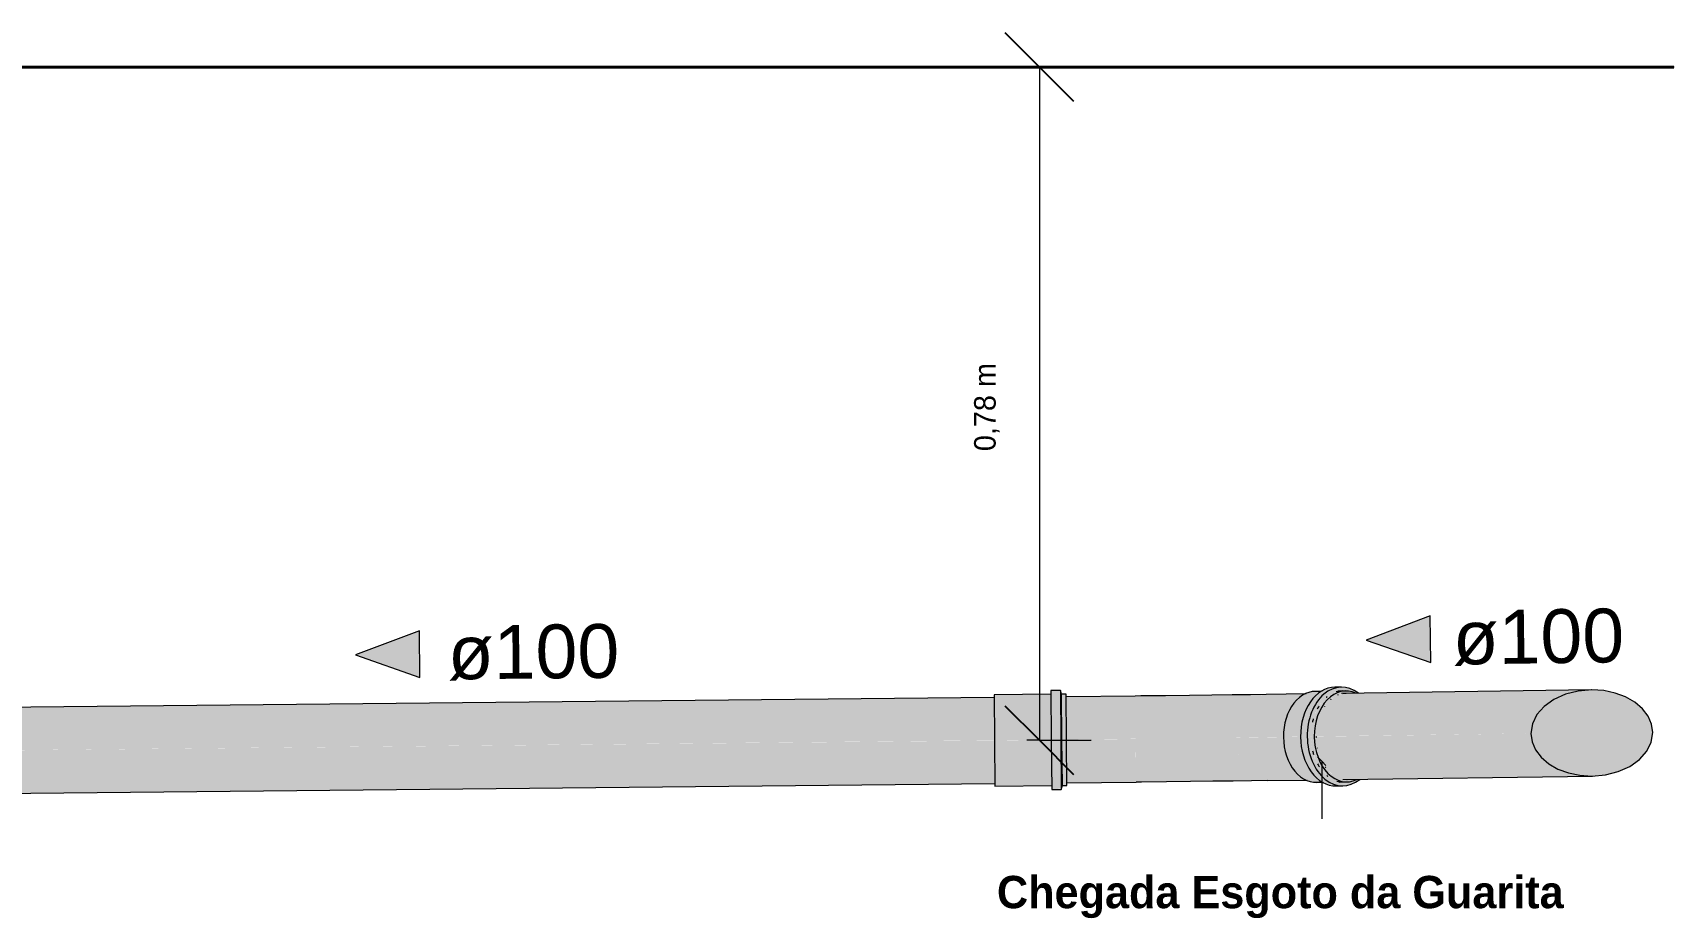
# Model space of a CAD drawing. Header units: metres. Extents: x 1.1 to 88.1, y -3.7 to 23.8.
# Drawn here: x 67.021 to 68.925, y -0.988 to 0.04 of the extents above; entities that cross this region are included whole.
import ezdxf

# ---------------------------------------------------------------- set-up
doc = ezdxf.new("R2010")
doc.units = ezdxf.units.M
doc.linetypes.add('IMPORT-DASHED2 _4_', pattern=[0.375, 0.25, -0.125])
doc.layers.add('1095_ARQ_BASE_dwg', color=7, linetype='Continuous', lineweight=5, true_color=0x767676)
for name, color, linetype, lineweight in [('A-ANNO-DIMS', 7, 'Continuous', 5), ('A-ANNO-DIMS-25', 7, 'Continuous', 5), ('G-ANNO-TEXT', 7, 'Continuous', 5), ('KIRYA - MOBILIÁRIO', 7, 'Continuous', 9), ('KIRYA - PAREDE', 7, 'Continuous', 40), ('KIRYA - PAREDE VISTA', 7, 'Continuous', 15), ('KIRYA - PISO', 7, 'Continuous', 5), ('KIRYA - PROJEÇÃO', 7, 'IMPORT-DASHED2 _4_', 5), ('P-PIPE', 7, 'Continuous', 5), ('P-PIPE-IDEN', 7, 'Continuous', 5), ('VEGETAÇÃO', 7, 'Continuous', 5)]:
    doc.layers.add(name, color=color, linetype=linetype, lineweight=lineweight)
doc.styles.add('Arial_3', font='arial.ttf', dxfattribs={"height": 0.0625})
doc.styles.add('Century Gothic_2', font='GOTHIC.TTF', dxfattribs={"height": 0.025})
doc.styles.add('Century Gothic_B_1', font='GOTHICB.TTF', dxfattribs={"height": 0.0375})
doc.dimstyles.new('Setores_1_mm', dxfattribs={"dimscale": 0.3048, "dimtxt": 0.026104, "dimasz": 0.260417, "dimexe": 0.19685, "dimexo": 0.123031, "dimgap": 0.143537, "dimtad": 1, "dimrnd": 0.01, "dimzin": 0, "dimdsep": 46, "dimtxsty": 'Century Gothic_2', "dimblk1": 'OBLIQUE', "dimblk2": 'OBLIQUE', "dimsah": 1, "dimcen": 0.09, "dimazin": 0, "dimtfac": 1, "dimtdec": 4, "dimtix": 1, "dimtmove": 0, "dimatfit": 3, "dimfxl": 1, "dimtvp": 1, "dimtolj": 1, "dimtzin": 0, "dimarcsym": 2})

# ---------------------------------------------------------------- blocks, each defined once
blk = doc.blocks.new('1095_ARQ_BASE_dwg_A$C6DD851CF-4006154-EE')
at = {"layer": 'VEGETAÇÃO'}
for q in [(11.9323, 0), (11.9492, 0), (11.9181, 0)]:
    blk.add_line((11.9139, 0), q, dxfattribs=at)
blk = doc.blocks.new('1095_ARQ_BASE_dwg_A$C7A191758-4006155-EE')
at = {"layer": 'VEGETAÇÃO'}
for p, q in [((12.279, 0), (12.1175, 0)), ((12.2807, 0), (12.1344, 0)), ((12.2821, 0), (12.1486, 0)), ((12.2867, 0), (12.1949, 0)), ((12.2892, 0), (12.2195, 0)), ((12.3149, 0), (12.2789, 0)), ((12.2955, 0), (12.2827, 0)), ((12.2983, 0), (12.3111, 0)), ((12.3046, 0), (12.3743, 0)), ((12.3071, 0), (12.3989, 0)), ((12.3117, 0), (12.4452, 0)), ((12.3132, 0), (12.4594, 0)), ((12.3148, 0), (12.4763, 0))]:
    blk.add_line(p, q, dxfattribs=at)
blk = doc.blocks.new('1095_ARQ_BASE_dwg_A$C277F18F9-4006153-EE')
at = {"layer": 'VEGETAÇÃO'}
for p, q in [((13.6442, 0), (13.4827, 0)), ((13.6458, 0), (13.4996, 0)), ((13.6473, 0), (13.5138, 0)), ((13.6519, 0), (13.5601, 0)), ((13.6544, 0), (13.5847, 0)), ((13.6801, 0), (13.6441, 0)), ((13.6607, 0), (13.6479, 0)), ((13.6635, 0), (13.6763, 0)), ((13.6698, 0), (13.7395, 0)), ((13.6723, 0), (13.7641, 0)), ((13.6769, 0), (13.8104, 0)), ((13.6783, 0), (13.8246, 0)), ((13.68, 0), (13.8415, 0))]:
    blk.add_line(p, q, dxfattribs=at)
blk = doc.blocks.new('1095_ARQ_BASE_dwg_A$C6DD851CF-V68-EE')
at = {"layer": 'VEGETAÇÃO'}
for p, q in [((14.2257, 0), (14.0642, 0)), ((14.2273, 0), (14.0811, 0)), ((14.2288, 0), (14.0953, 0)), ((14.2334, 0), (14.1416, 0)), ((14.2359, 0), (14.1662, 0)), ((14.2616, 0), (14.2256, 0)), ((14.2422, 0), (14.2294, 0)), ((14.245, 0), (14.2578, 0)), ((14.2513, 0), (14.321, 0)), ((14.2538, 0), (14.3456, 0)), ((14.2584, 0), (14.3919, 0)), ((14.2598, 0), (14.4061, 0)), ((14.2615, 0), (14.423, 0))]:
    blk.add_line(p, q, dxfattribs=at)
blk = doc.blocks.new('1095_ARQ_BASE_dwg-4006143-EE')
at = {"layer": 'KIRYA - MOBILIÁRIO'}
for p, q in [((15.4429, 0), (14.3346, 0)), ((15.3858, 0), (14.3918, 0)), ((14.8406, 0), (15.5269, 0)), ((15.6619, 0), (14.8888, 0)), ((14.8888, 0), (15.6619, 0)), ((15.2112, 0), (15.1157, 0)), ((15.6619, 0), (15.1634, 0)), ((15.2849, 0), (15.6619, 0)), ((15.6619, 0), (15.2849, 0))]:
    blk.add_line(p, q, dxfattribs=at)
at = {"layer": 'KIRYA - MOBILIÁRIO', "flags": 128}
blk.add_lwpolyline([(15.1306, 0), (15.2849, 0), (14.5986, 0), (15.0826, 0), (15.6619, 0)], dxfattribs=at)
at = {"layer": 'KIRYA - PAREDE'}
for p, q in [((15.6619, 0), (11.9139, 0)), ((11.9139, 0), (15.6619, 0)), ((13.76, 0), (13.962, 0)), ((13.962, 0), (13.76, 0))]:
    blk.add_line(p, q, dxfattribs=at)
at = {"layer": 'KIRYA - PAREDE VISTA'}
for p, q in [((12.2453, 0), (11.9139, 0)), ((11.9139, 0), (12.2453, 0))]:
    blk.add_line(p, q, dxfattribs=at)
at = {"layer": 'KIRYA - PISO'}
for p, q in [((15.054, 0), (11.913, 0)), ((15.1904, 0), (11.9132, 0)), ((15.1904, 0), (11.9132, 0)), ((11.9133, 0), (15.662, 0)), ((13.8485, 0), (11.9134, 0)), ((12.0053, 0), (11.9135, 0)), ((15.662, 0), (11.9136, 0)), ((15.662, 0), (11.9136, 0)), ((11.9136, 0), (13.8485, 0)), ((13.8485, 0), (11.9138, 0)), ((12.0539, 0), (11.9138, 0)), ((13.8485, 0), (11.9139, 0)), ((11.996, 0), (11.9139, 0)), ((15.6619, 0), (11.9139, 0)), ((15.6619, 0), (11.9139, 0)), ((15.6619, 0), (11.9139, 0)), ((15.6619, 0), (11.9139, 0)), ((15.6619, 0), (11.9139, 0)), ((15.6619, 0), (11.9139, 0)), ((11.9147, 0), (12.6349, 0)), ((11.9147, 0), (12.6349, 0)), ((15.662, 0), (11.9916, 0)), ((12.0539, 0), (13.1349, 0)), ((15.6623, 0), (13.8485, 0)), ((15.6623, 0), (13.8485, 0)), ((15.6622, 0), (13.8485, 0)), ((13.8485, 0), (15.6619, 0)), ((15.054, 0), (15.6618, 0)), ((15.6618, 0), (15.1904, 0)), ((15.1904, 0), (15.6618, 0))]:
    blk.add_line(p, q, dxfattribs=at)
at = {"layer": 'KIRYA - PROJEÇÃO', "flags": 128}
blk.add_lwpolyline([(15.6619, 0), (13.861, 0), (11.9139, 0)], dxfattribs=at)
for name, p in [('1095_ARQ_BASE_dwg_A$C6DD851CF-4006154-EE', (0, 0)), ('1095_ARQ_BASE_dwg_A$C7A191758-4006155-EE', (0, 0)), ('1095_ARQ_BASE_dwg_A$C277F18F9-4006153-EE', (0, 0)), ('1095_ARQ_BASE_dwg_A$C6DD851CF-V68-EE', (0, 0)), ('1095_ARQ_BASE_dwg_A$C7A191758-4006155-EE', (2.4738, 0))]:
    blk.add_blockref(name, p)
blk = doc.blocks.new('Curva 45_90 Longa - Serie Normal - Esgoto - MEP - Tigre - Standard-4027132-EE')
at = {"layer": 'P-PIPE', "true_color": 0xf5ebeb}
for points in [[(15.2288, -0.7775), (15.2366, -0.7772), (15.2388, -0.7578), (15.2462, -0.7399), (15.2567, -0.7274), (15.2695, -0.7208), (15.2813, -0.7206), (15.2682, -0.7201), (15.2582, -0.722), (15.2481, -0.7282), (15.2397, -0.7379), (15.2339, -0.7488), (15.2299, -0.7639), (15.2288, -0.7774)], [(15.2365, -0.7774), (15.2408, -0.7772), (15.2421, -0.7624), (15.2427, -0.7607), (15.2428, -0.7593), (15.2438, -0.7569), (15.2457, -0.75), (15.2482, -0.7457), (15.2495, -0.7429), (15.2504, -0.7415), (15.2515, -0.7396), (15.2597, -0.7311), (15.2682, -0.726), (15.2702, -0.7256), (15.2711, -0.7251), (15.273, -0.7251), (15.2776, -0.7244), (15.2826, -0.7244), (15.2914, -0.7261), (15.293, -0.7269), (15.2953, -0.7266), (15.2835, -0.7207), (15.2695, -0.7208), (15.2558, -0.7282), (15.2455, -0.7409), (15.2388, -0.7578), (15.2366, -0.7772)], [(14.9572, -0.7808), (14.9592, -0.7808), (15.0375, -0.7798), (15.037, -0.7302), (14.9567, -0.731), (14.9572, -0.7808)], [(15.0375, -0.78), (15.1542, -0.7786), (15.1548, -0.769), (15.1561, -0.7615), (15.159, -0.7528), (15.1621, -0.7464), (15.1664, -0.7402), (15.1726, -0.7344), (15.177, -0.7315), (15.1829, -0.7292), (15.189, -0.7284), (15.1283, -0.7292), (15.037, -0.7302), (15.0375, -0.7798)], [(15.1542, -0.7786), (15.209, -0.7776), (15.211, -0.7597), (15.2173, -0.7438), (15.2272, -0.7319), (15.2352, -0.7277), (15.189, -0.7284), (15.1824, -0.7294), (15.177, -0.7315), (15.1714, -0.7352), (15.1664, -0.7402), (15.1621, -0.7464), (15.1587, -0.7536), (15.1561, -0.7615), (15.1546, -0.7699), (15.1542, -0.7778)], [(15.2827, -0.8299), (15.2923, -0.8281), (15.2943, -0.8269), (15.2813, -0.8269), (15.2728, -0.8251), (15.2645, -0.8202), (15.2568, -0.8115), (15.2514, -0.8014), (15.248, -0.7896), (15.2469, -0.7757), (15.2482, -0.7631), (15.252, -0.7509), (15.2572, -0.7413), (15.2644, -0.7336), (15.2728, -0.7287), (15.2818, -0.7271), (15.293, -0.7269), (15.2908, -0.7259), (15.2813, -0.7243), (15.272, -0.7261), (15.2625, -0.7319), (15.2554, -0.7399), (15.2492, -0.7518), (15.2459, -0.7644), (15.2449, -0.7783), (15.2465, -0.792), (15.2501, -0.8038), (15.2561, -0.8146), (15.2639, -0.823), (15.2735, -0.8283), (15.2813, -0.8297)], [(14.9577, -0.831), (14.9592, -0.831), (15.038, -0.83), (15.0374, -0.78), (14.9572, -0.781), (14.9577, -0.83)], [(15.038, -0.8302), (15.0869, -0.8293), (15.1078, -0.8292), (15.1174, -0.8292), (15.1387, -0.8289), (15.1723, -0.8286), (15.19, -0.8284), (15.1837, -0.8276), (15.1779, -0.8255), (15.1715, -0.821), (15.1672, -0.8168), (15.1628, -0.8107), (15.1589, -0.8028), (15.1565, -0.7957), (15.1548, -0.7873), (15.1542, -0.7786), (15.0375, -0.78), (15.038, -0.83)], [(15.19, -0.8284), (15.2363, -0.8276), (15.2276, -0.823), (15.218, -0.8117), (15.2114, -0.7959), (15.2105, -0.7908), (15.2087, -0.7778), (15.1542, -0.7788), (15.1548, -0.7873), (15.1565, -0.7957), (15.1592, -0.8036), (15.1628, -0.8107), (15.1672, -0.8168), (15.1723, -0.8218), (15.1779, -0.8255), (15.1839, -0.8277)], [(15.2699, -0.8346), (15.2847, -0.8335), (15.2704, -0.8335), (15.257, -0.8266), (15.2463, -0.8139), (15.2392, -0.797), (15.2365, -0.7774), (15.2288, -0.7776), (15.2305, -0.7932), (15.2349, -0.8069), (15.241, -0.818), (15.2499, -0.8272), (15.2593, -0.8327), (15.2691, -0.8344)], [(15.2706, -0.8336), (15.2851, -0.8333), (15.2973, -0.8269), (15.2943, -0.8269), (15.2918, -0.8282), (15.2813, -0.8299), (15.2774, -0.8299), (15.273, -0.8292), (15.2721, -0.8292), (15.2706, -0.8286), (15.2685, -0.828), (15.2593, -0.8224), (15.2516, -0.8142), (15.2503, -0.8118), (15.2498, -0.8113), (15.2488, -0.8089), (15.2455, -0.8028), (15.2434, -0.7959), (15.2432, -0.7954), (15.243, -0.7938), (15.242, -0.7905), (15.2413, -0.7838), (15.2407, -0.7774), (15.2366, -0.7776), (15.2392, -0.797), (15.2468, -0.8146), (15.2575, -0.827), (15.2704, -0.8335)]]:
    blk.add_hatch(color=7, dxfattribs=at).paths.add_polyline_path(points)
h = blk.add_hatch(color=7, dxfattribs=at)
h.paths.add_polyline_path([(15.2089, -0.7778), (15.2288, -0.7773), (15.2302, -0.7619), (15.2339, -0.7488), (15.2402, -0.7369), (15.2489, -0.7276), (15.2529, -0.7252), (15.2393, -0.7256), (15.2272, -0.7319), (15.2173, -0.7438), (15.2109, -0.7607), (15.209, -0.7776)])
h.paths.add_polyline_path([(15.2407, -0.7774), (15.2448, -0.7771), (15.2463, -0.7624), (15.2495, -0.7509), (15.2554, -0.7399), (15.263, -0.7314), (15.272, -0.7261), (15.2813, -0.7243), (15.2765, -0.7244), (15.2675, -0.7264), (15.2584, -0.7322), (15.2509, -0.7405), (15.2495, -0.7429), (15.2492, -0.7433), (15.2482, -0.7457), (15.245, -0.7519), (15.2434, -0.7578), (15.2428, -0.7593), (15.2426, -0.7609), (15.2417, -0.7644), (15.2415, -0.7676), (15.2408, -0.7772)])
h = blk.add_hatch(color=7, dxfattribs=at)
h.paths.add_polyline_path([(15.2827, -0.8299), (15.273, -0.8282), (15.2639, -0.823), (15.2561, -0.8146), (15.2497, -0.8024), (15.2461, -0.7897), (15.2448, -0.7773), (15.2408, -0.7776), (15.2421, -0.7915), (15.243, -0.7938), (15.2434, -0.7959), (15.2442, -0.7978), (15.2463, -0.8046), (15.2488, -0.8089), (15.2503, -0.8118), (15.2511, -0.8131), (15.2523, -0.815), (15.2607, -0.8235), (15.2692, -0.8284), (15.2795, -0.8299), (15.2813, -0.8299)])
h.paths.add_polyline_path([(15.2543, -0.8298), (15.2491, -0.8266), (15.2408, -0.8176), (15.2343, -0.8056), (15.2303, -0.7923), (15.2287, -0.7775), (15.2089, -0.7778), (15.2114, -0.7959), (15.218, -0.8117), (15.2281, -0.8235), (15.2403, -0.8297), (15.252, -0.8297)])
at = {"layer": 'P-PIPE'}
for p, q in [((15.2762, -0.7199), (15.2685, -0.72)), ((15.037, -0.7302), (14.9567, -0.731)), ((15.2352, -0.7277), (15.1888, -0.7284)), ((15.2538, -0.7246), (15.2456, -0.7248)), ((15.2814, -0.7242), (15.2722, -0.7244)), ((14.9577, -0.831), (15.038, -0.8302)), ((15.1902, -0.8284), (15.2365, -0.8277)), ((15.247, -0.8304), (15.2553, -0.8303)), ((15.2701, -0.8346), (15.2779, -0.8345)), ((15.2737, -0.8301), (15.2829, -0.8299))]:
    blk.add_line(p, q, dxfattribs=at)
at = {"layer": 'P-PIPE', "flags": 128}
for points in [[(15.1888, -0.7284), (15.1706, -0.7287), (15.1495, -0.7289), (15.1258, -0.7292), (15.0998, -0.7295), (15.0721, -0.7298), (15.0433, -0.7301), (15.037, -0.7302)], [(15.1902, -0.8284), (15.1719, -0.8286), (15.1507, -0.8289), (15.1269, -0.8292), (15.1009, -0.8295), (15.0731, -0.8298), (15.0443, -0.8301), (15.038, -0.8302)]]:
    blk.add_lwpolyline(points, dxfattribs=at)
at = {"layer": 'P-PIPE'}
for centre, major_axis, start_param, end_param in [((15.2463, -0.7776), (-0.0007, 0.0528), 6.164931, 7.848124), ((15.2693, -0.7773), (-0.0008, 0.0573), 6.277328, 7.848124), ((15.2771, -0.7772), (-0.0008, 0.0573), 5.781302, 7.848124), ((15.2821, -0.7771), (-0.0007, 0.0528), 5.968066, 7.848124), ((15.2781, -0.7771), (-0.0007, 0.0528), 0.835478, 0.918768), ((15.2821, -0.7771), (-0.0007, 0.05), 0.779541, 0.788731), ((15.2781, -0.7771), (-0.0007, 0.0528), 0.517769, 0.537311), ((15.2781, -0.7771), (-0.0007, 0.0528), 0.498063, 0.517742), ((15.2821, -0.7771), (-0.0007, 0.05), 0.517742, 0.530891), ((15.2781, -0.7771), (-0.0007, 0.0528), 6.273445, 6.483212), ((15.2821, -0.7771), (-0.0007, 0.05), 0.255942, 0.272912), ((15.2821, -0.7771), (-0.0007, 0.05), 6.277328, 6.39259), ((15.2781, -0.7771), (-0.0007, 0.0528), 1.163906, 1.243197), ((15.2463, -0.7776), (-0.0007, 0.0528), 1.564939, 3.274937), ((15.2693, -0.7773), (-0.0008, 0.0573), 1.564939, 3.141593), ((15.2771, -0.7772), (-0.0008, 0.0573), 1.564939, 3.64835), ((15.2821, -0.7771), (-0.0007, 0.0528), 1.564939, 3.454417), ((15.2821, -0.7771), (-0.0007, 0.05), 1.564939, 1.585522), ((15.2781, -0.7771), (-0.0007, 0.0528), 1.882662, 1.965972), ((15.2821, -0.7771), (-0.0007, 0.05), 1.826738, 1.839177), ((15.2781, -0.7771), (-0.0007, 0.0528), 2.211111, 2.2944), ((15.2821, -0.7771), (-0.0007, 0.05), 2.350337, 2.370069), ((15.2781, -0.7771), (-0.0007, 0.0528), 2.592567, 2.612109), ((15.2781, -0.7771), (-0.0007, 0.0528), 2.612137, 2.631815), ((15.2781, -0.7771), (-0.0007, 0.0528), 2.929852, 3.106313), ((15.2781, -0.7771), (-0.0007, 0.0528), 3.122074, 3.156599), ((15.2821, -0.7771), (-0.0007, 0.05), 3.135735, 3.141593)]:
    blk.add_ellipse(centre, major_axis=major_axis, ratio=0.707071, start_param=start_param, end_param=end_param, dxfattribs=at)
blk = doc.blocks.new('Luva Simples para Conexão - Serie Normal - Esgoto - MEP - Tigre - Standard-V69-EE')
at = {"layer": 'P-PIPE', "true_color": 0xf5ebeb}
for points in [[(14.9394, -0.7809), (14.9506, -0.7808), (14.9501, -0.7244), (14.9389, -0.7237), (14.9394, -0.7808)], [(14.8737, -0.7816), (14.9394, -0.7808), (14.9389, -0.7281), (14.8732, -0.7288), (14.8737, -0.7812)], [(14.9518, -0.7808), (14.951, -0.7278), (14.9501, -0.7244), (14.9508, -0.7808), (14.9518, -0.7808)], [(14.9518, -0.7808), (14.9572, -0.7808), (14.9567, -0.7279), (14.9513, -0.7288), (14.9518, -0.7808)], [(14.94, -0.8386), (14.9512, -0.8376), (14.9506, -0.7808), (14.9394, -0.7812), (14.94, -0.8376)], [(14.9512, -0.8376), (14.9524, -0.8322), (14.9517, -0.7808), (14.9506, -0.781), (14.9512, -0.8366)], [(14.9577, -0.834), (14.9571, -0.7808), (14.9518, -0.781), (14.9524, -0.8333), (14.9577, -0.834)], [(14.8742, -0.8349), (14.94, -0.8341), (14.9393, -0.7809), (14.8737, -0.7818), (14.8742, -0.8342)]]:
    blk.add_hatch(color=7, dxfattribs=at).paths.add_polyline_path(points)
at = {"layer": 'P-PIPE'}
for p, q in [((14.9501, -0.7236), (14.9389, -0.7237)), ((14.9389, -0.7237), (14.9394, -0.7809)), ((14.9513, -0.728), (14.9501, -0.7236)), ((14.9501, -0.7236), (14.9506, -0.7808)), ((14.9389, -0.7281), (14.8732, -0.7288)), ((14.8732, -0.7288), (14.8737, -0.7816)), ((14.9567, -0.7279), (14.9513, -0.728)), ((14.9518, -0.7808), (14.9513, -0.728)), ((14.9572, -0.7808), (14.9567, -0.7279)), ((14.9506, -0.7808), (14.9512, -0.8385)), ((14.9524, -0.8341), (14.9518, -0.7808)), ((14.9577, -0.834), (14.9572, -0.7808)), ((14.8737, -0.7816), (14.8742, -0.8349)), ((14.9394, -0.7809), (14.94, -0.8386)), ((14.8742, -0.8349), (14.94, -0.8342)), ((14.9512, -0.8385), (14.9524, -0.8341)), ((14.9524, -0.8341), (14.9577, -0.834)), ((14.94, -0.8386), (14.9512, -0.8385))]:
    blk.add_line(p, q, dxfattribs=at)
blk = doc.blocks.new('DIMBLOCK92-EE')
at = {"layer": 'A-ANNO-DIMS-25', "lineweight": 25}
for p, q in [((68.1887, 0), (68.149, 0.0397)), ((68.1887, 0), (68.2283, -0.0397)), ((68.1887, -0.7816), (68.149, -0.7419)), ((68.1887, -0.7816), (68.2283, -0.8213))]:
    blk.add_line(p, q, dxfattribs=at)
at = {"layer": 'A-ANNO-DIMS-25'}
for p, q in [((68.1887, 0), (68.1287, 0)), ((68.1887, 0), (68.1887, -0.7816)), ((68.1887, 0), (68.2073, 0)), ((68.1887, -0.7816), (68.1741, -0.7816)), ((68.1887, -0.7816), (68.2487, -0.7816))]:
    blk.add_line(p, q, dxfattribs=at)
at = {"layer": 'A-ANNO-DIMS-25', "color": 0, "insert": (68.1129, -0.4459), "char_height": 0.025, "width": 0.132261, "attachment_point": 1, "rotation": 90, "line_spacing_factor": 0.984502, "style": 'Century Gothic_2'}
blk.add_mtext('0,78 m', dxfattribs=at)
blk = doc.blocks.new('_Oblique')
at = {"color": 0, "linetype": 'ByBlock', "lineweight": -2}
blk.add_line((-0.5, -0.5), (0.5, 0.5), dxfattribs=at)
blk = doc.blocks.new('Anotacao_Tuboseta - Fluxo 2-2612755-EE')
at = {"layer": 'P-PIPE-IDEN'}
blk.add_hatch(color=256, dxfattribs=at).paths.add_polyline_path([(14.2069, -0.7085), (14.1323, -0.6822), (14.2063, -0.6544)])
for p, q in [((14.2063, -0.6544), (14.1323, -0.6822)), ((14.2069, -0.7085), (14.2063, -0.6544)), ((14.1323, -0.6822), (14.2069, -0.7085))]:
    blk.add_line(p, q, dxfattribs=at)

msp = doc.modelspace()

# ---------------------------------------------------------------- hatches: boundary and pattern name
at = {"layer": 'P-PIPE', "true_color": 0x804000}
for points in [[(68.5097, -0.7771), (68.759, -0.7736), (68.7607, -0.7624), (68.766, -0.7518), (68.7744, -0.7423), (68.7856, -0.7343), (68.799, -0.7282), (68.8139, -0.7244), (68.8297, -0.7231), (68.5438, -0.7272), (68.5348, -0.7292), (68.5265, -0.7343), (68.5194, -0.7422), (68.5141, -0.7525), (68.5107, -0.7644), (68.5098, -0.7757)], [(68.5454, -0.8271), (68.8297, -0.8231), (68.8159, -0.8222), (68.8026, -0.8195), (68.7904, -0.8149), (68.7797, -0.8088), (68.7709, -0.8013), (68.7643, -0.7927), (68.7603, -0.7833), (68.759, -0.7736), (68.5097, -0.7773), (68.5112, -0.791), (68.5149, -0.8027), (68.5209, -0.8132), (68.5284, -0.8209), (68.5365, -0.8255), (68.5446, -0.827)]]:
    msp.add_hatch(color=36, dxfattribs=at).paths.add_polyline_path(points)
at = {"layer": 'P-PIPE', "true_color": 0x7f7f7f}
msp.add_hatch(color=8, dxfattribs=at).paths.add_polyline_path([(68.8297, -0.8231), (68.8454, -0.8217), (68.8603, -0.8179), (68.8738, -0.8118), (68.8849, -0.8038), (68.8934, -0.7943), (68.8986, -0.7837), (68.9004, -0.7726), (68.8986, -0.7619), (68.895, -0.7535), (68.8885, -0.7449), (68.8797, -0.7374), (68.8689, -0.7312), (68.8567, -0.7267), (68.8435, -0.7239), (68.8297, -0.7231), (68.8139, -0.7244), (68.799, -0.7282), (68.7856, -0.7343), (68.7744, -0.7423), (68.7656, -0.7526), (68.7607, -0.7624), (68.759, -0.7736), (68.7607, -0.7843), (68.7643, -0.7927), (68.7709, -0.8013), (68.7797, -0.8088), (68.7904, -0.8149), (68.8026, -0.8195), (68.8159, -0.8222)])
at = {"layer": 'P-PIPE', "true_color": 0x804000}
h = msp.add_hatch(color=36, dxfattribs=at)
h.paths.add_polyline_path([(66.443, -0.7988), (66.4435, -0.7985), (66.4435, -0.7487), (66.4425, -0.7488), (66.443, -0.7985)])
h.paths.add_polyline_path([(66.5935, -0.7972), (68.1366, -0.7816), (68.136, -0.7318), (66.5935, -0.7474), (66.5935, -0.7939)])
h = msp.add_hatch(color=36, dxfattribs=at)
h.paths.add_polyline_path([(66.4435, -0.8488), (66.4435, -0.8488), (66.4435, -0.7987), (66.443, -0.7988), (66.4435, -0.8484)])
h.paths.add_polyline_path([(66.5935, -0.8472), (68.1371, -0.8317), (68.1366, -0.7818), (66.5935, -0.7972), (66.5935, -0.8457)])

# ---------------------------------------------------------------- linework, layer by layer
at = {"layer": 'G-ANNO-TEXT', "color": 1, "true_color": 0xff0000}
for q in [(68.5112, -0.8009), (68.5211, -0.8108), (68.5162, -0.8728)]:
    msp.add_line((68.5162, -0.8058), q, dxfattribs=at)
at = {"layer": 'P-PIPE'}
for p, q in [((68.829, -0.7231), (68.5393, -0.7272)), ((68.1361, -0.7318), (66.5935, -0.7472)), ((66.5935, -0.8472), (68.1371, -0.8318)), ((68.5407, -0.8272), (68.8304, -0.8231))]:
    msp.add_line(p, q, dxfattribs=at)
at = {"layer": 'P-PIPE', "flags": 128}
for points in [[(68.8297, -0.7231), (68.8139, -0.7244), (68.799, -0.7282), (68.7856, -0.7343), (68.7744, -0.7423), (68.766, -0.7518), (68.7607, -0.7624), (68.759, -0.7736)], [(68.9004, -0.7726), (68.899, -0.7628), (68.895, -0.7535), (68.8885, -0.7449), (68.8797, -0.7374), (68.8689, -0.7312), (68.8567, -0.7267), (68.8435, -0.7239), (68.8297, -0.7231)], [(68.759, -0.7736), (68.7603, -0.7833), (68.7643, -0.7927), (68.7709, -0.8013), (68.7797, -0.8088), (68.7904, -0.8149), (68.8026, -0.8195), (68.8159, -0.8222), (68.8297, -0.8231)], [(68.8297, -0.8231), (68.8454, -0.8217), (68.8603, -0.8179), (68.8738, -0.8118), (68.8849, -0.8038), (68.8934, -0.7943), (68.8986, -0.7837), (68.9004, -0.7726)]]:
    msp.add_lwpolyline(points, dxfattribs=at)

# ---------------------------------------------------------------- block references
at = {"layer": '1095_ARQ_BASE_dwg', "color": 7}
msp.add_blockref('1095_ARQ_BASE_dwg-4006143-EE', (53.2629, 0), dxfattribs=at)
at = {"layer": 'P-PIPE'}
for name in ['Luva Simples para Conexão - Serie Normal - Esgoto - MEP - Tigre - Standard-V69-EE', 'Curva 45_90 Longa - Serie Normal - Esgoto - MEP - Tigre - Standard-4027132-EE']:
    msp.add_blockref(name, (53.2629, 0), dxfattribs=at)
at = {"layer": 'P-PIPE-IDEN', "rotation": 0.2372717380938289}
msp.add_blockref('Anotacao_Tuboseta - Fluxo 2-2612755-EE', (54.433, -0.0417), dxfattribs=at)
at = {"layer": 'P-PIPE-IDEN'}
msp.add_blockref('Anotacao_Tuboseta - Fluxo 2-2612755-EE', (53.2629, 0), dxfattribs=at)

# ---------------------------------------------------------------- texts
at = {"layer": 'G-ANNO-TEXT', "color": 1, "true_color": 0xff0000, "insert": (68.1394, -0.939), "char_height": 0.0375, "width": 0.871835, "attachment_point": 1, "style": 'Century Gothic_B_1'}
msp.add_mtext('Chegada Esgoto da Guarita', dxfattribs=at)
at = {"layer": 'P-PIPE-IDEN', "char_height": 0.0625, "width": 0.238502, "attachment_point": 1, "style": 'Arial_3'}
for insert, rotation in [((68.6677, -0.6312), 0.8102), ((67.5018, -0.6484), 0.5729)]:
    msp.add_mtext('ø100', dxfattribs=dict(at, insert=insert, rotation=rotation))

# ---------------------------------------------------------------- dimensions: what is measured, and where the dimension line sits
at = {"layer": 'A-ANNO-DIMS'}
dim = msp.add_linear_dim(base=(68.1887, -0.7816), p1=(68.2448, 0), p2=(68.1366, -0.7816), angle=90, dimstyle='Setores_1_mm', override={"dimpost": '<>', "dimfxl": 0.789054}, dxfattribs=at)
dim.commit()
dim.dimension.update_dxf_attribs({"geometry": 'DIMBLOCK92-EE', "text_midpoint": (68.1318, -0.3908)})

doc.saveas('drawing.dxf')
